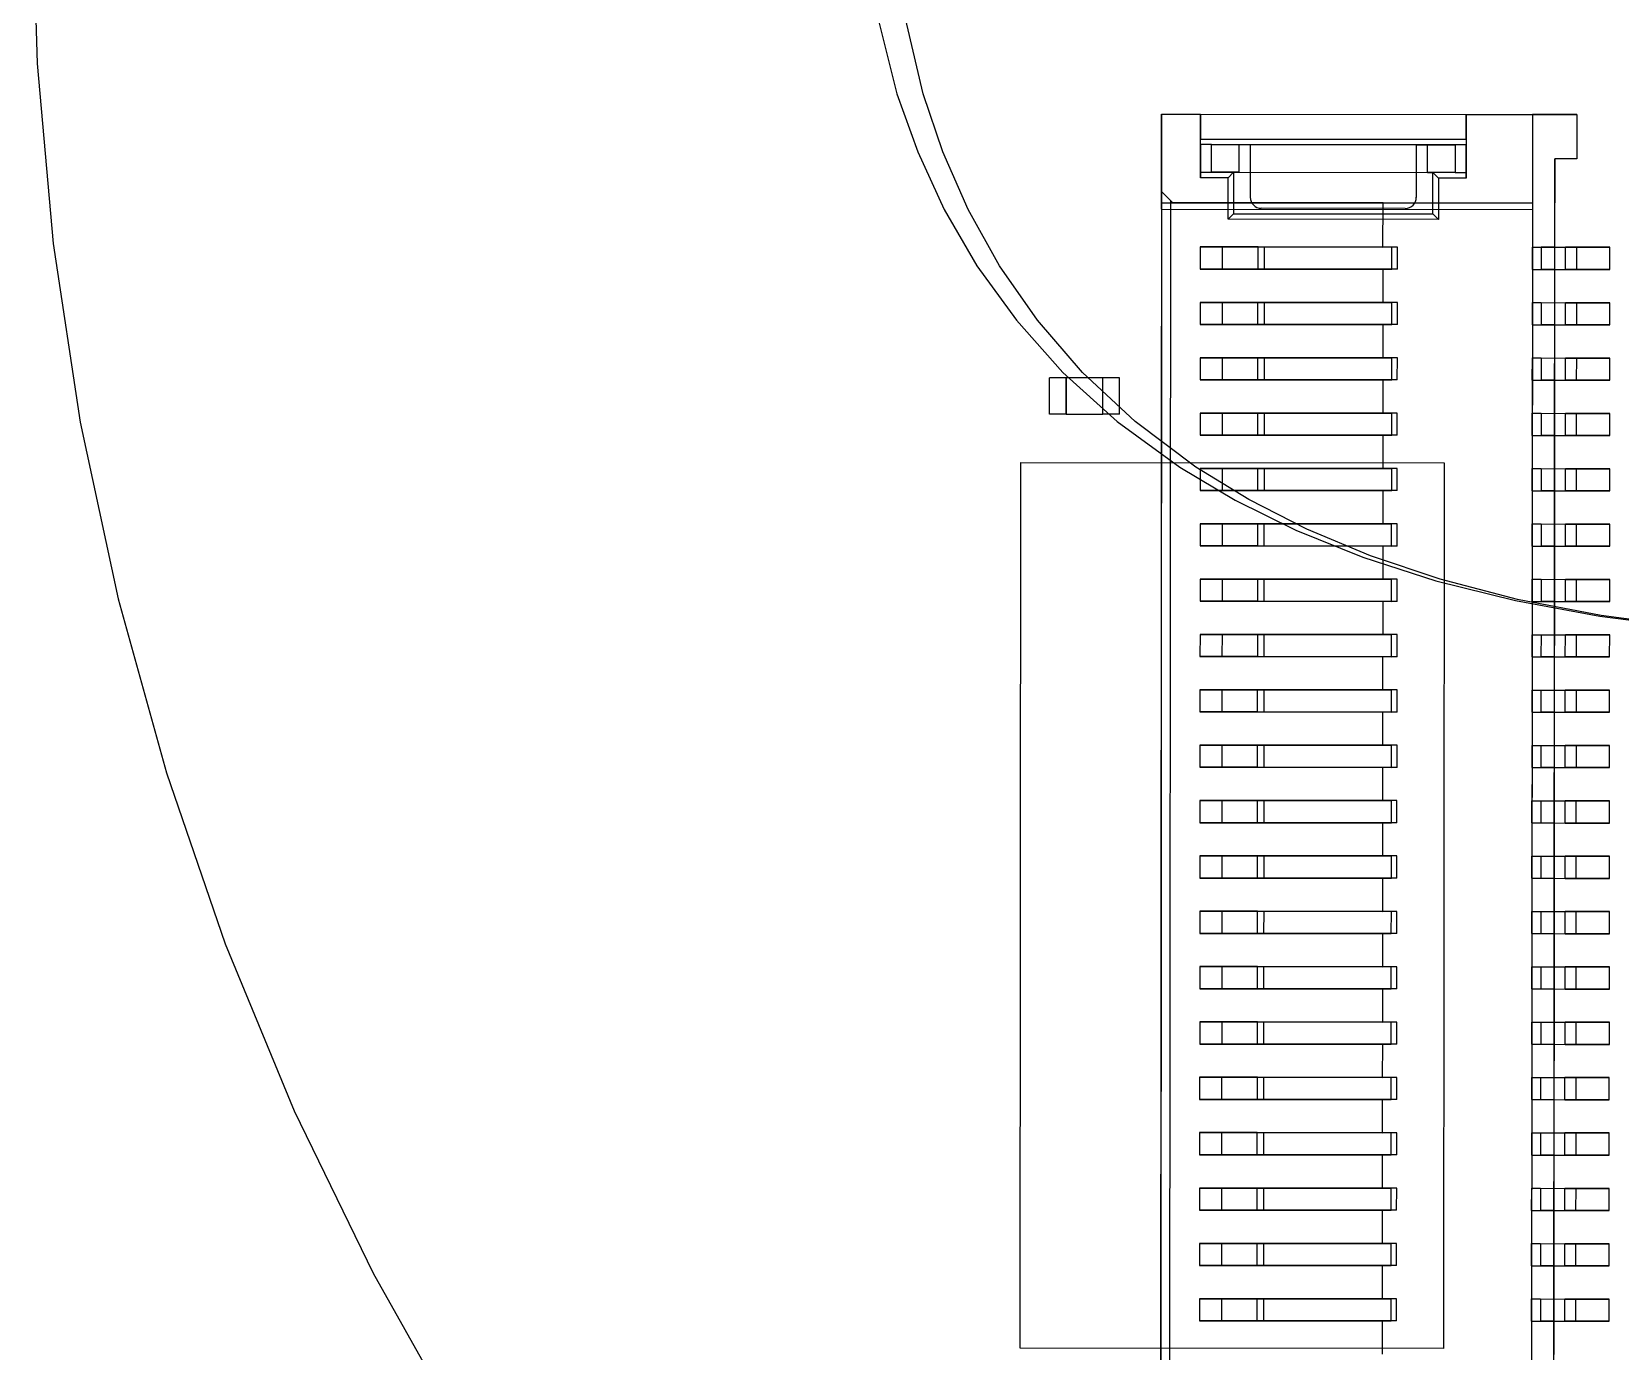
# Model space of a CAD drawing. Extents: x 21 to 75.1, y 333 to 387.
# Drawn here: x 20.99 to 35.34, y 346.75 to 358.66 of the extents above; entities that cross this region are included whole.
import ezdxf

# ---------------------------------------------------------------- set-up
doc = ezdxf.new("R2010")
doc.units = 0
doc.layers.get('0').update_dxf_attribs({"linetype": 'CONTINUOUS'})

msp = doc.modelspace()

# ---------------------------------------------------------------- linework, layer by layer
at = {"color": 7, "linetype": 'CONTINUOUS'}
for p, q in [((20.995, 360.007), (21.043, 358.376)), ((21.043, 358.376), (21.189, 356.75)), ((31.2, 357.92), (31.188, 342.82)), ((31.2, 357.92), (34.55, 357.918)), ((31.2, 357.92), (31.55, 357.92)), ((31.2, 357.12), (31.2, 357.92)), ((31.55, 357.92), (31.55, 357.695)), ((31.55, 357.92), (33.95, 357.918)), ((31.55, 357.345), (31.55, 357.92)), ((33.95, 357.693), (33.95, 357.918)), ((33.95, 357.918), (34.95, 357.917)), ((33.95, 357.918), (33.95, 357.343)), ((34.55, 357.918), (34.549, 356.718)), ((34.95, 357.917), (34.55, 357.918)), ((34.55, 357.918), (34.55, 357.118)), ((34.95, 357.917), (34.95, 357.517)), ((31.55, 357.695), (33.95, 357.693)), ((31.55, 357.645), (31.55, 357.695)), ((33.95, 357.693), (33.95, 357.643)), ((31.65, 357.645), (31.55, 357.645)), ((31.55, 357.645), (31.55, 357.395)), ((33.85, 357.643), (31.65, 357.645)), ((31.65, 357.645), (31.9, 357.645)), ((31.65, 357.395), (31.65, 357.645)), ((31.9, 357.645), (32, 357.645)), ((31.9, 357.395), (31.9, 357.645)), ((32, 357.645), (33.5, 357.643)), ((32, 357.645), (32, 357.17)), ((33.5, 357.643), (33.6, 357.643)), ((33.5, 357.643), (33.5, 357.168)), ((33.6, 357.643), (33.85, 357.643)), ((33.6, 357.393), (33.6, 357.643)), ((33.95, 357.643), (33.85, 357.643)), ((33.85, 357.643), (33.85, 357.393)), ((33.95, 357.393), (33.95, 357.643)), ((31.55, 357.395), (31.65, 357.395)), ((31.55, 357.395), (31.55, 357.345)), ((31.65, 357.395), (33.85, 357.393)), ((31.9, 357.395), (31.65, 357.395)), ((31.85, 357.395), (31.65, 357.395)), ((31.8, 357.345), (31.85, 357.395)), ((31.9, 357.395), (31.85, 357.395)), ((31.85, 357.395), (31.85, 357.02)), ((33.85, 357.393), (33.6, 357.393)), ((33.6, 357.393), (33.65, 357.393)), ((33.65, 357.018), (33.65, 357.393)), ((33.85, 357.393), (33.65, 357.393)), ((33.7, 357.343), (33.65, 357.393)), ((33.85, 357.393), (33.95, 357.393)), ((33.95, 357.343), (33.95, 357.393)), ((34.739, 343.217), (34.75, 357.517)), ((34.75, 357.517), (34.749, 356.717)), ((34.95, 357.517), (34.75, 357.517)), ((31.8, 357.345), (31.55, 357.345)), ((31.8, 356.97), (31.8, 357.345)), ((33.95, 357.343), (33.7, 357.343)), ((33.7, 357.343), (33.7, 356.968)), ((31.2, 357.22), (31.189, 343.52)), ((31.2, 357.22), (31.28, 357.14)), ((31.28, 357.14), (31.2, 357.22)), ((31.2, 357.12), (34.55, 357.118)), ((31.2, 357.063), (31.2, 357.12)), ((31.28, 357.14), (31.269, 343.6)), ((31.28, 357.14), (31.3, 357.12)), ((33.2, 357.119), (31.3, 357.12)), ((33.199, 356.719), (33.2, 357.119)), ((34.55, 357.118), (34.55, 357.06)), ((31.2, 357.063), (31.189, 343.678)), ((31.2, 357.063), (34.55, 357.06)), ((31.8, 356.97), (31.85, 357.02)), ((33.7, 356.968), (31.8, 356.97)), ((31.85, 357.02), (33.65, 357.018)), ((33.4, 357.069), (32.1, 357.07)), ((33.7, 356.968), (33.65, 357.018)), ((34.55, 357.06), (34.539, 343.675)), ((21.189, 356.75), (21.433, 355.137)), ((31.863, 356.72), (31.549, 356.72)), ((31.549, 356.72), (33.279, 356.719)), ((31.549, 356.72), (31.549, 356.52)), ((31.549, 356.72), (31.877, 356.72)), ((31.748, 356.72), (33.279, 356.719)), ((31.748, 356.72), (31.863, 356.72)), ((31.748, 356.72), (31.748, 356.52)), ((31.748, 356.72), (31.877, 356.72)), ((32.071, 356.72), (31.863, 356.72)), ((33.199, 356.719), (31.863, 356.72)), ((31.877, 356.72), (32.071, 356.72)), ((31.877, 356.72), (33.199, 356.719)), ((32.071, 356.52), (32.071, 356.72)), ((32.071, 356.72), (32.129, 356.72)), ((32.129, 356.52), (32.129, 356.72)), ((32.129, 356.72), (33.199, 356.719)), ((33.329, 356.719), (33.199, 356.719)), ((33.279, 356.519), (33.279, 356.719)), ((33.329, 356.519), (33.329, 356.719)), ((34.549, 356.518), (34.549, 356.718)), ((34.549, 356.718), (34.629, 356.718)), ((34.629, 356.718), (34.629, 356.518)), ((34.629, 356.718), (34.849, 356.717)), ((34.749, 356.717), (34.629, 356.718)), ((34.749, 356.717), (34.749, 356.517)), ((34.849, 356.517), (34.849, 356.717)), ((34.849, 356.717), (35.249, 356.717)), ((34.949, 356.717), (34.849, 356.717)), ((35.249, 356.717), (34.949, 356.717)), ((34.949, 356.517), (34.949, 356.717)), ((35.249, 356.517), (35.249, 356.717)), ((31.549, 356.52), (33.279, 356.519)), ((31.549, 356.52), (31.877, 356.52)), ((31.863, 356.52), (31.549, 356.52)), ((31.748, 356.52), (33.279, 356.519)), ((31.877, 356.52), (31.748, 356.52)), ((31.748, 356.52), (31.863, 356.52)), ((32.071, 356.52), (31.863, 356.52)), ((31.863, 356.52), (33.199, 356.519)), ((31.877, 356.52), (32.071, 356.52)), ((33.199, 356.519), (31.877, 356.52)), ((32.071, 356.52), (32.129, 356.52)), ((32.129, 356.52), (33.199, 356.519)), ((33.329, 356.519), (33.199, 356.519)), ((33.199, 356.519), (33.199, 356.219)), ((34.549, 356.518), (34.629, 356.518)), ((34.549, 356.518), (34.549, 356.218)), ((34.629, 356.518), (34.849, 356.517)), ((34.749, 356.517), (34.629, 356.518)), ((34.749, 356.517), (34.749, 356.217)), ((34.849, 356.517), (35.249, 356.517)), ((34.949, 356.517), (34.849, 356.517)), ((35.249, 356.517), (34.949, 356.517)), ((31.862, 356.22), (31.549, 356.22)), ((31.549, 356.22), (33.279, 356.219)), ((31.549, 356.22), (31.549, 356.02)), ((31.549, 356.22), (31.877, 356.22)), ((31.748, 356.22), (33.279, 356.219)), ((31.748, 356.22), (31.862, 356.22)), ((31.748, 356.22), (31.748, 356.02)), ((31.748, 356.22), (31.877, 356.22)), ((32.07, 356.22), (31.862, 356.22)), ((33.199, 356.219), (31.862, 356.22)), ((31.877, 356.22), (32.07, 356.22)), ((31.877, 356.22), (33.199, 356.219)), ((32.07, 356.02), (32.07, 356.22)), ((32.07, 356.22), (32.129, 356.22)), ((32.129, 356.02), (32.129, 356.22)), ((32.129, 356.22), (33.199, 356.219)), ((33.329, 356.219), (33.199, 356.219)), ((33.279, 356.019), (33.279, 356.219)), ((33.329, 356.019), (33.329, 356.219)), ((34.549, 356.018), (34.549, 356.218)), ((34.549, 356.218), (34.629, 356.218)), ((34.629, 356.218), (34.629, 356.018)), ((34.629, 356.218), (34.849, 356.217)), ((34.629, 356.218), (34.749, 356.217)), ((34.749, 356.217), (34.749, 356.017)), ((34.849, 356.017), (34.849, 356.217)), ((34.849, 356.217), (35.249, 356.217)), ((34.949, 356.217), (34.849, 356.217)), ((35.249, 356.217), (34.949, 356.217)), ((34.949, 356.017), (34.949, 356.217)), ((35.249, 356.017), (35.249, 356.217)), ((31.549, 356.02), (33.279, 356.019)), ((31.549, 356.02), (31.877, 356.02)), ((31.862, 356.02), (31.549, 356.02)), ((31.748, 356.02), (33.279, 356.019)), ((31.877, 356.02), (31.748, 356.02)), ((31.748, 356.02), (31.862, 356.02)), ((32.07, 356.02), (31.862, 356.02)), ((31.862, 356.02), (33.199, 356.019)), ((31.877, 356.02), (32.07, 356.02)), ((33.199, 356.019), (31.877, 356.02)), ((32.07, 356.02), (32.129, 356.02)), ((32.129, 356.02), (33.199, 356.019)), ((33.329, 356.019), (33.199, 356.019)), ((33.199, 356.019), (33.199, 355.719)), ((34.549, 356.018), (34.629, 356.018)), ((34.549, 356.018), (34.549, 355.718)), ((34.629, 356.018), (34.849, 356.017)), ((34.749, 356.017), (34.629, 356.018)), ((34.749, 356.017), (34.749, 355.717)), ((34.849, 356.017), (35.249, 356.017)), ((34.949, 356.017), (34.849, 356.017)), ((35.249, 356.017), (34.949, 356.017)), ((31.549, 355.72), (31.548, 355.52)), ((31.862, 355.72), (31.549, 355.72)), ((31.549, 355.72), (33.279, 355.719)), ((31.549, 355.72), (31.876, 355.72)), ((31.748, 355.72), (31.747, 355.52)), ((31.748, 355.72), (33.279, 355.719)), ((31.748, 355.72), (31.862, 355.72)), ((31.748, 355.72), (31.876, 355.72)), ((32.07, 355.72), (31.862, 355.72)), ((33.199, 355.719), (31.862, 355.72)), ((31.876, 355.72), (32.07, 355.72)), ((31.876, 355.72), (33.199, 355.719)), ((32.07, 355.52), (32.07, 355.72)), ((32.07, 355.72), (32.129, 355.72)), ((32.128, 355.52), (32.129, 355.72)), ((32.129, 355.72), (33.199, 355.719)), ((33.329, 355.719), (33.199, 355.719)), ((33.278, 355.519), (33.279, 355.719)), ((33.328, 355.519), (33.329, 355.719)), ((34.548, 355.518), (34.549, 355.718)), ((34.549, 355.718), (34.629, 355.718)), ((34.629, 355.718), (34.628, 355.518)), ((34.629, 355.718), (34.849, 355.717)), ((34.629, 355.718), (34.749, 355.717)), ((34.749, 355.717), (34.748, 355.517)), ((34.848, 355.517), (34.849, 355.717)), ((34.849, 355.717), (35.249, 355.717)), ((34.949, 355.717), (34.849, 355.717)), ((34.948, 355.517), (34.949, 355.717)), ((35.249, 355.717), (34.949, 355.717)), ((35.248, 355.517), (35.249, 355.717)), ((30.188, 355.209), (30.188, 355.539)), ((30.338, 355.539), (30.188, 355.539)), ((30.668, 355.539), (30.338, 355.539)), ((30.338, 355.539), (30.338, 355.209)), ((30.338, 355.209), (30.338, 355.539)), ((30.668, 355.209), (30.668, 355.539)), ((30.818, 355.539), (30.668, 355.539)), ((30.818, 355.209), (30.818, 355.539)), ((31.548, 355.52), (33.278, 355.519)), ((31.548, 355.52), (31.876, 355.52)), ((31.862, 355.52), (31.548, 355.52)), ((31.747, 355.52), (33.278, 355.519)), ((31.876, 355.52), (31.747, 355.52)), ((31.747, 355.52), (31.862, 355.52)), ((32.07, 355.52), (31.862, 355.52)), ((31.862, 355.52), (33.198, 355.519)), ((31.876, 355.52), (32.07, 355.52)), ((33.198, 355.519), (31.876, 355.52)), ((32.07, 355.52), (32.128, 355.52)), ((32.128, 355.52), (33.198, 355.519)), ((33.328, 355.519), (33.198, 355.519)), ((33.198, 355.519), (33.198, 355.219)), ((34.548, 355.518), (34.628, 355.518)), ((34.548, 355.518), (34.548, 355.218)), ((34.628, 355.518), (34.848, 355.517)), ((34.748, 355.517), (34.628, 355.518)), ((34.748, 355.517), (34.748, 355.217)), ((34.848, 355.517), (35.248, 355.517)), ((34.948, 355.517), (34.848, 355.517)), ((35.248, 355.517), (34.948, 355.517)), ((21.433, 355.137), (21.774, 353.541)), ((30.338, 355.209), (30.188, 355.209)), ((30.338, 355.209), (30.668, 355.209)), ((30.818, 355.209), (30.668, 355.209)), ((31.862, 355.22), (31.548, 355.22)), ((31.548, 355.22), (33.278, 355.219)), ((31.548, 355.22), (31.548, 355.02)), ((31.548, 355.22), (31.876, 355.22)), ((31.747, 355.22), (33.278, 355.219)), ((31.747, 355.22), (31.862, 355.22)), ((31.747, 355.22), (31.747, 355.02)), ((31.747, 355.22), (31.876, 355.22)), ((32.069, 355.22), (31.862, 355.22)), ((33.198, 355.219), (31.862, 355.22)), ((31.876, 355.22), (32.069, 355.22)), ((31.876, 355.22), (33.198, 355.219)), ((32.069, 355.02), (32.069, 355.22)), ((32.069, 355.22), (32.128, 355.22)), ((32.128, 355.02), (32.128, 355.22)), ((32.128, 355.22), (33.198, 355.219)), ((33.328, 355.219), (33.198, 355.219)), ((33.278, 355.019), (33.278, 355.219)), ((33.328, 355.019), (33.328, 355.219)), ((34.548, 355.018), (34.548, 355.218)), ((34.548, 355.218), (34.628, 355.218)), ((34.628, 355.218), (34.628, 355.018)), ((34.628, 355.218), (34.848, 355.217)), ((34.628, 355.218), (34.748, 355.217)), ((34.748, 355.217), (34.748, 355.017)), ((34.848, 355.017), (34.848, 355.217)), ((34.848, 355.217), (35.248, 355.217)), ((34.948, 355.217), (34.848, 355.217)), ((35.248, 355.217), (34.948, 355.217)), ((34.948, 355.017), (34.948, 355.217)), ((35.248, 355.017), (35.248, 355.217)), ((31.548, 355.02), (33.278, 355.019)), ((31.548, 355.02), (31.876, 355.02)), ((31.861, 355.02), (31.548, 355.02)), ((31.747, 355.02), (33.278, 355.019)), ((31.876, 355.02), (31.747, 355.02)), ((31.747, 355.02), (31.861, 355.02)), ((32.069, 355.02), (31.861, 355.02)), ((31.861, 355.02), (33.198, 355.019)), ((31.876, 355.02), (32.069, 355.02)), ((33.198, 355.019), (31.876, 355.02)), ((32.069, 355.02), (32.128, 355.02)), ((32.128, 355.02), (33.198, 355.019)), ((33.328, 355.019), (33.198, 355.019)), ((33.198, 355.019), (33.198, 354.719)), ((34.548, 355.018), (34.628, 355.018)), ((34.548, 355.018), (34.548, 354.718)), ((34.628, 355.018), (34.848, 355.017)), ((34.748, 355.017), (34.628, 355.018)), ((34.748, 355.017), (34.748, 354.717)), ((34.848, 355.017), (35.248, 355.017)), ((34.948, 355.017), (34.848, 355.017)), ((35.248, 355.017), (34.948, 355.017)), ((29.921, 346.774), (29.928, 354.774)), ((29.928, 354.774), (33.753, 354.771)), ((31.861, 354.72), (31.548, 354.72)), ((31.548, 354.72), (33.278, 354.719)), ((31.548, 354.72), (31.548, 354.52)), ((31.548, 354.72), (31.876, 354.72)), ((31.747, 354.72), (33.278, 354.719)), ((31.747, 354.72), (31.861, 354.72)), ((31.747, 354.72), (31.747, 354.52)), ((31.747, 354.72), (31.876, 354.72)), ((32.069, 354.72), (31.861, 354.72)), ((33.198, 354.719), (31.861, 354.72)), ((31.876, 354.72), (32.069, 354.72)), ((31.876, 354.72), (33.198, 354.719)), ((32.069, 354.52), (32.069, 354.72)), ((32.069, 354.72), (32.128, 354.72)), ((32.128, 354.52), (32.128, 354.72)), ((32.128, 354.72), (33.198, 354.719)), ((33.328, 354.719), (33.198, 354.719)), ((33.278, 354.519), (33.278, 354.719)), ((33.328, 354.519), (33.328, 354.719)), ((33.753, 354.771), (33.746, 346.771)), ((34.548, 354.518), (34.548, 354.718)), ((34.548, 354.718), (34.628, 354.718)), ((34.628, 354.718), (34.628, 354.518)), ((34.628, 354.718), (34.848, 354.717)), ((34.628, 354.718), (34.748, 354.717)), ((34.748, 354.717), (34.748, 354.517)), ((34.848, 354.517), (34.848, 354.717)), ((34.848, 354.717), (35.248, 354.717)), ((34.948, 354.717), (34.848, 354.717)), ((35.248, 354.717), (34.948, 354.717)), ((34.948, 354.517), (34.948, 354.717)), ((35.248, 354.517), (35.248, 354.717)), ((31.548, 354.52), (33.278, 354.519)), ((31.548, 354.52), (31.875, 354.52)), ((31.861, 354.52), (31.548, 354.52)), ((31.747, 354.52), (33.278, 354.519)), ((31.875, 354.52), (31.747, 354.52)), ((31.747, 354.52), (31.861, 354.52)), ((32.069, 354.52), (31.861, 354.52)), ((31.861, 354.52), (33.198, 354.519)), ((31.875, 354.52), (32.069, 354.52)), ((33.198, 354.519), (31.875, 354.52)), ((32.069, 354.52), (32.128, 354.52)), ((32.128, 354.52), (33.198, 354.519)), ((33.198, 354.519), (33.197, 354.219)), ((33.328, 354.519), (33.198, 354.519)), ((34.548, 354.518), (34.547, 354.218)), ((34.548, 354.518), (34.628, 354.518)), ((34.628, 354.518), (34.848, 354.517)), ((34.748, 354.517), (34.628, 354.518)), ((34.748, 354.517), (34.747, 354.217)), ((34.848, 354.517), (35.248, 354.517)), ((34.948, 354.517), (34.848, 354.517)), ((35.248, 354.517), (34.948, 354.517)), ((31.861, 354.22), (31.547, 354.22)), ((31.547, 354.22), (33.277, 354.219)), ((31.547, 354.22), (31.547, 354.02)), ((31.547, 354.22), (31.875, 354.22)), ((31.746, 354.22), (33.277, 354.219)), ((31.746, 354.22), (31.861, 354.22)), ((31.746, 354.22), (31.746, 354.02)), ((31.746, 354.22), (31.875, 354.22)), ((32.069, 354.22), (31.861, 354.22)), ((33.197, 354.219), (31.861, 354.22)), ((31.875, 354.22), (32.069, 354.22)), ((31.875, 354.22), (33.197, 354.219)), ((32.069, 354.02), (32.069, 354.22)), ((32.069, 354.22), (32.127, 354.22)), ((32.127, 354.02), (32.127, 354.22)), ((32.127, 354.22), (33.197, 354.219)), ((33.327, 354.219), (33.197, 354.219)), ((33.277, 354.019), (33.277, 354.219)), ((33.327, 354.019), (33.327, 354.219)), ((34.547, 354.018), (34.547, 354.218)), ((34.547, 354.218), (34.627, 354.218)), ((34.627, 354.218), (34.627, 354.018)), ((34.627, 354.218), (34.847, 354.217)), ((34.627, 354.218), (34.747, 354.217)), ((34.747, 354.217), (34.747, 354.017)), ((34.847, 354.017), (34.847, 354.217)), ((34.847, 354.217), (35.247, 354.217)), ((34.947, 354.217), (34.847, 354.217)), ((35.247, 354.217), (34.947, 354.217)), ((34.947, 354.017), (34.947, 354.217)), ((35.247, 354.017), (35.247, 354.217)), ((31.547, 354.02), (33.277, 354.019)), ((31.547, 354.02), (31.875, 354.02)), ((31.861, 354.02), (31.547, 354.02)), ((31.746, 354.02), (33.277, 354.019)), ((31.875, 354.02), (31.746, 354.02)), ((31.746, 354.02), (31.861, 354.02)), ((32.069, 354.02), (31.861, 354.02)), ((31.861, 354.02), (33.197, 354.019)), ((31.875, 354.02), (32.069, 354.02)), ((33.197, 354.019), (31.875, 354.02)), ((32.069, 354.02), (32.127, 354.02)), ((32.127, 354.02), (33.197, 354.019)), ((33.327, 354.019), (33.197, 354.019)), ((33.197, 354.019), (33.197, 353.719)), ((34.547, 354.018), (34.627, 354.018)), ((34.547, 354.018), (34.547, 353.718)), ((34.627, 354.018), (34.847, 354.017)), ((34.747, 354.017), (34.627, 354.018)), ((34.747, 354.017), (34.747, 353.717)), ((34.847, 354.017), (35.247, 354.017)), ((34.947, 354.017), (34.847, 354.017)), ((35.247, 354.017), (34.947, 354.017)), ((31.86, 353.72), (31.547, 353.72)), ((31.547, 353.72), (33.277, 353.719)), ((31.547, 353.72), (31.547, 353.52)), ((31.547, 353.72), (31.875, 353.72)), ((31.746, 353.72), (33.277, 353.719)), ((31.746, 353.72), (31.86, 353.72)), ((31.746, 353.72), (31.746, 353.52)), ((31.746, 353.72), (31.875, 353.72)), ((32.068, 353.72), (31.86, 353.72)), ((33.197, 353.719), (31.86, 353.72)), ((31.875, 353.72), (32.068, 353.72)), ((31.875, 353.72), (33.197, 353.719)), ((32.068, 353.52), (32.068, 353.72)), ((32.068, 353.72), (32.127, 353.72)), ((32.127, 353.52), (32.127, 353.72)), ((32.127, 353.72), (33.197, 353.719)), ((33.327, 353.719), (33.197, 353.719)), ((33.277, 353.519), (33.277, 353.719)), ((33.327, 353.519), (33.327, 353.719)), ((34.547, 353.518), (34.547, 353.718)), ((34.547, 353.718), (34.627, 353.718)), ((34.627, 353.718), (34.627, 353.518)), ((34.627, 353.718), (34.847, 353.717)), ((34.627, 353.718), (34.747, 353.717)), ((34.747, 353.717), (34.747, 353.517)), ((34.847, 353.517), (34.847, 353.717)), ((34.847, 353.717), (35.247, 353.717)), ((34.947, 353.717), (34.847, 353.717)), ((35.247, 353.717), (34.947, 353.717)), ((34.947, 353.517), (34.947, 353.717)), ((35.247, 353.517), (35.247, 353.717)), ((21.774, 353.541), (22.211, 351.969)), ((31.547, 353.52), (33.277, 353.519)), ((31.547, 353.52), (31.875, 353.52)), ((31.86, 353.52), (31.547, 353.52)), ((31.746, 353.52), (33.277, 353.519)), ((31.875, 353.52), (31.746, 353.52)), ((31.746, 353.52), (31.86, 353.52)), ((32.068, 353.52), (31.86, 353.52)), ((31.86, 353.52), (33.197, 353.519)), ((31.875, 353.52), (32.068, 353.52)), ((33.197, 353.519), (31.875, 353.52)), ((32.068, 353.52), (32.127, 353.52)), ((32.127, 353.52), (33.197, 353.519)), ((33.327, 353.519), (33.197, 353.519)), ((33.197, 353.519), (33.197, 353.219)), ((34.547, 353.518), (34.627, 353.518)), ((34.547, 353.518), (34.547, 353.218)), ((34.627, 353.518), (34.847, 353.517)), ((34.747, 353.517), (34.627, 353.518)), ((34.747, 353.517), (34.747, 353.217)), ((34.847, 353.517), (35.247, 353.517)), ((34.947, 353.517), (34.847, 353.517)), ((35.247, 353.517), (34.947, 353.517)), ((31.547, 353.22), (31.546, 353.02)), ((31.86, 353.22), (31.547, 353.22)), ((31.547, 353.22), (33.277, 353.219)), ((31.547, 353.22), (31.874, 353.22)), ((31.746, 353.22), (31.745, 353.02)), ((31.746, 353.22), (33.277, 353.219)), ((31.746, 353.22), (31.86, 353.22)), ((31.746, 353.22), (31.874, 353.22)), ((32.068, 353.22), (31.86, 353.22)), ((33.197, 353.219), (31.86, 353.22)), ((31.874, 353.22), (32.068, 353.22)), ((31.874, 353.22), (33.197, 353.219)), ((32.068, 353.02), (32.068, 353.22)), ((32.068, 353.22), (32.127, 353.22)), ((32.126, 353.02), (32.127, 353.22)), ((32.127, 353.22), (33.197, 353.219)), ((33.327, 353.219), (33.197, 353.219)), ((33.276, 353.019), (33.277, 353.219)), ((33.326, 353.019), (33.327, 353.219)), ((34.546, 353.018), (34.547, 353.218)), ((34.547, 353.218), (34.627, 353.218)), ((34.627, 353.218), (34.626, 353.018)), ((34.627, 353.218), (34.847, 353.217)), ((34.627, 353.218), (34.747, 353.217)), ((34.747, 353.217), (34.746, 353.017)), ((34.846, 353.017), (34.847, 353.217)), ((34.847, 353.217), (35.247, 353.217)), ((34.947, 353.217), (34.847, 353.217)), ((34.946, 353.017), (34.947, 353.217)), ((35.247, 353.217), (34.947, 353.217)), ((35.246, 353.017), (35.247, 353.217)), ((31.546, 353.02), (33.276, 353.019)), ((31.546, 353.02), (31.874, 353.02)), ((31.86, 353.02), (31.546, 353.02)), ((31.745, 353.02), (33.276, 353.019)), ((31.874, 353.02), (31.745, 353.02)), ((31.745, 353.02), (31.86, 353.02)), ((32.068, 353.02), (31.86, 353.02)), ((31.86, 353.02), (33.196, 353.019)), ((31.874, 353.02), (32.068, 353.02)), ((33.196, 353.019), (31.874, 353.02)), ((32.068, 353.02), (32.126, 353.02)), ((32.126, 353.02), (33.196, 353.019)), ((33.326, 353.019), (33.196, 353.019)), ((33.196, 353.019), (33.196, 352.719)), ((34.546, 353.018), (34.626, 353.018)), ((34.546, 353.018), (34.546, 352.718)), ((34.626, 353.018), (34.846, 353.017)), ((34.746, 353.017), (34.626, 353.018)), ((34.746, 353.017), (34.746, 352.717)), ((34.846, 353.017), (35.246, 353.017)), ((34.946, 353.017), (34.846, 353.017)), ((35.246, 353.017), (34.946, 353.017)), ((31.86, 352.72), (31.546, 352.72)), ((31.546, 352.72), (33.276, 352.719)), ((31.546, 352.72), (31.546, 352.52)), ((31.546, 352.72), (31.874, 352.72)), ((31.745, 352.72), (33.276, 352.719)), ((31.745, 352.72), (31.86, 352.72)), ((31.745, 352.72), (31.745, 352.52)), ((31.745, 352.72), (31.874, 352.72)), ((32.067, 352.72), (31.86, 352.72)), ((33.196, 352.719), (31.86, 352.72)), ((31.874, 352.72), (32.067, 352.72)), ((31.874, 352.72), (33.196, 352.719)), ((32.067, 352.52), (32.067, 352.72)), ((32.067, 352.72), (32.126, 352.72)), ((32.126, 352.52), (32.126, 352.72)), ((32.126, 352.72), (33.196, 352.719)), ((33.326, 352.719), (33.196, 352.719)), ((33.276, 352.519), (33.276, 352.719)), ((33.326, 352.519), (33.326, 352.719)), ((34.546, 352.518), (34.546, 352.718)), ((34.546, 352.718), (34.626, 352.718)), ((34.626, 352.718), (34.626, 352.518)), ((34.626, 352.718), (34.846, 352.717)), ((34.626, 352.718), (34.746, 352.717)), ((34.746, 352.717), (34.746, 352.517)), ((34.846, 352.517), (34.846, 352.717)), ((34.846, 352.717), (35.246, 352.717)), ((34.946, 352.717), (34.846, 352.717)), ((35.246, 352.717), (34.946, 352.717)), ((34.946, 352.517), (34.946, 352.717)), ((35.246, 352.517), (35.246, 352.717)), ((31.546, 352.52), (33.276, 352.519)), ((31.546, 352.52), (31.874, 352.52)), ((31.859, 352.52), (31.546, 352.52)), ((31.745, 352.52), (33.276, 352.519)), ((31.874, 352.52), (31.745, 352.52)), ((31.745, 352.52), (31.859, 352.52)), ((32.067, 352.52), (31.859, 352.52)), ((31.859, 352.52), (33.196, 352.519)), ((31.874, 352.52), (32.067, 352.52)), ((33.196, 352.519), (31.874, 352.52)), ((32.067, 352.52), (32.126, 352.52)), ((32.126, 352.52), (33.196, 352.519)), ((33.326, 352.519), (33.196, 352.519)), ((33.196, 352.519), (33.196, 352.219)), ((34.546, 352.518), (34.626, 352.518)), ((34.546, 352.518), (34.546, 352.218)), ((34.626, 352.518), (34.846, 352.517)), ((34.746, 352.517), (34.626, 352.518)), ((34.746, 352.517), (34.746, 352.217)), ((34.846, 352.517), (35.246, 352.517)), ((34.946, 352.517), (34.846, 352.517)), ((35.246, 352.517), (34.946, 352.517)), ((31.859, 352.22), (31.546, 352.22)), ((31.546, 352.22), (33.276, 352.219)), ((31.546, 352.22), (31.546, 352.02)), ((31.546, 352.22), (31.874, 352.22)), ((31.745, 352.22), (33.276, 352.219)), ((31.745, 352.22), (31.859, 352.22)), ((31.745, 352.22), (31.745, 352.02)), ((31.745, 352.22), (31.874, 352.22)), ((32.067, 352.22), (31.859, 352.22)), ((33.196, 352.219), (31.859, 352.22)), ((31.874, 352.22), (32.067, 352.22)), ((31.874, 352.22), (33.196, 352.219)), ((32.067, 352.02), (32.067, 352.22)), ((32.067, 352.22), (32.126, 352.22)), ((32.126, 352.02), (32.126, 352.22)), ((32.126, 352.22), (33.196, 352.219)), ((33.326, 352.219), (33.196, 352.219)), ((33.276, 352.019), (33.276, 352.219)), ((33.326, 352.019), (33.326, 352.219)), ((34.546, 352.018), (34.546, 352.218)), ((34.546, 352.218), (34.626, 352.218)), ((34.626, 352.218), (34.626, 352.018)), ((34.626, 352.218), (34.846, 352.217)), ((34.626, 352.218), (34.746, 352.217)), ((34.746, 352.217), (34.746, 352.017)), ((34.846, 352.017), (34.846, 352.217)), ((34.846, 352.217), (35.246, 352.217)), ((34.946, 352.217), (34.846, 352.217)), ((35.246, 352.217), (34.946, 352.217)), ((34.946, 352.017), (34.946, 352.217)), ((35.246, 352.017), (35.246, 352.217)), ((22.211, 351.969), (22.742, 350.426)), ((31.546, 352.02), (33.276, 352.019)), ((31.546, 352.02), (31.873, 352.02)), ((31.859, 352.02), (31.546, 352.02)), ((31.745, 352.02), (33.276, 352.019)), ((31.873, 352.02), (31.745, 352.02)), ((31.745, 352.02), (31.859, 352.02)), ((32.067, 352.02), (31.859, 352.02)), ((31.859, 352.02), (33.196, 352.019)), ((31.873, 352.02), (32.067, 352.02)), ((33.196, 352.019), (31.873, 352.02)), ((32.067, 352.02), (32.126, 352.02)), ((32.126, 352.02), (33.196, 352.019)), ((33.196, 352.019), (33.195, 351.719)), ((33.326, 352.019), (33.196, 352.019)), ((34.546, 352.018), (34.545, 351.718)), ((34.546, 352.018), (34.626, 352.018)), ((34.626, 352.018), (34.846, 352.017)), ((34.746, 352.017), (34.626, 352.018)), ((34.746, 352.017), (34.745, 351.717)), ((34.846, 352.017), (35.246, 352.017)), ((34.946, 352.017), (34.846, 352.017)), ((35.246, 352.017), (34.946, 352.017)), ((31.859, 351.72), (31.545, 351.72)), ((31.545, 351.72), (33.275, 351.719)), ((31.545, 351.72), (31.545, 351.52)), ((31.545, 351.72), (31.873, 351.72)), ((31.744, 351.72), (33.275, 351.719)), ((31.744, 351.72), (31.859, 351.72)), ((31.744, 351.72), (31.744, 351.52)), ((31.744, 351.72), (31.873, 351.72)), ((32.067, 351.72), (31.859, 351.72)), ((33.195, 351.719), (31.859, 351.72)), ((31.873, 351.72), (32.067, 351.72)), ((31.873, 351.72), (33.195, 351.719)), ((32.067, 351.52), (32.067, 351.72)), ((32.067, 351.72), (32.125, 351.72)), ((32.125, 351.52), (32.125, 351.72)), ((32.125, 351.72), (33.195, 351.719)), ((33.325, 351.719), (33.195, 351.719)), ((33.275, 351.519), (33.275, 351.719)), ((33.325, 351.519), (33.325, 351.719)), ((34.545, 351.518), (34.545, 351.718)), ((34.545, 351.718), (34.625, 351.718)), ((34.625, 351.718), (34.625, 351.518)), ((34.625, 351.718), (34.845, 351.717)), ((34.625, 351.718), (34.745, 351.717)), ((34.745, 351.717), (34.745, 351.517)), ((34.845, 351.517), (34.845, 351.717)), ((34.845, 351.717), (35.245, 351.717)), ((34.945, 351.717), (34.845, 351.717)), ((35.245, 351.717), (34.945, 351.717)), ((34.945, 351.517), (34.945, 351.717)), ((35.245, 351.517), (35.245, 351.717)), ((31.545, 351.52), (33.275, 351.519)), ((31.545, 351.52), (31.873, 351.52)), ((31.859, 351.52), (31.545, 351.52)), ((31.744, 351.52), (33.275, 351.519)), ((31.873, 351.52), (31.744, 351.52)), ((31.744, 351.52), (31.859, 351.52)), ((32.067, 351.52), (31.859, 351.52)), ((31.859, 351.52), (33.195, 351.519)), ((31.873, 351.52), (32.067, 351.52)), ((33.195, 351.519), (31.873, 351.52)), ((32.067, 351.52), (32.125, 351.52)), ((32.125, 351.52), (33.195, 351.519)), ((33.325, 351.519), (33.195, 351.519)), ((33.195, 351.519), (33.195, 351.219)), ((34.545, 351.518), (34.625, 351.518)), ((34.545, 351.518), (34.545, 351.218)), ((34.625, 351.518), (34.845, 351.517)), ((34.745, 351.517), (34.625, 351.518)), ((34.745, 351.517), (34.745, 351.217)), ((34.845, 351.517), (35.245, 351.517)), ((34.945, 351.517), (34.845, 351.517)), ((35.245, 351.517), (34.945, 351.517)), ((31.858, 351.22), (31.545, 351.22)), ((31.545, 351.22), (33.275, 351.219)), ((31.545, 351.22), (31.545, 351.02)), ((31.545, 351.22), (31.873, 351.22)), ((31.744, 351.22), (33.275, 351.219)), ((31.744, 351.22), (31.858, 351.22)), ((31.744, 351.22), (31.744, 351.02)), ((31.744, 351.22), (31.873, 351.22)), ((32.066, 351.22), (31.858, 351.22)), ((33.195, 351.219), (31.858, 351.22)), ((31.873, 351.22), (32.066, 351.22)), ((31.873, 351.22), (33.195, 351.219)), ((32.066, 351.02), (32.066, 351.22)), ((32.066, 351.22), (32.125, 351.22)), ((32.125, 351.02), (32.125, 351.22)), ((32.125, 351.22), (33.195, 351.219)), ((33.325, 351.219), (33.195, 351.219)), ((33.275, 351.019), (33.275, 351.219)), ((33.325, 351.019), (33.325, 351.219)), ((34.545, 351.018), (34.545, 351.218)), ((34.545, 351.218), (34.625, 351.218)), ((34.625, 351.218), (34.625, 351.018)), ((34.625, 351.218), (34.845, 351.217)), ((34.625, 351.218), (34.745, 351.217)), ((34.745, 351.217), (34.745, 351.017)), ((34.845, 351.017), (34.845, 351.217)), ((34.845, 351.217), (35.245, 351.217)), ((34.945, 351.217), (34.845, 351.217)), ((35.245, 351.217), (34.945, 351.217)), ((34.945, 351.017), (34.945, 351.217)), ((35.245, 351.017), (35.245, 351.217)), ((31.545, 351.02), (33.275, 351.019)), ((31.545, 351.02), (31.873, 351.02)), ((31.858, 351.02), (31.545, 351.02)), ((31.873, 351.02), (31.744, 351.02)), ((31.744, 351.02), (33.275, 351.019)), ((31.744, 351.02), (31.858, 351.02)), ((32.066, 351.02), (31.858, 351.02)), ((31.858, 351.02), (33.195, 351.019)), ((31.873, 351.02), (32.066, 351.02)), ((33.195, 351.019), (31.873, 351.02)), ((32.066, 351.02), (32.125, 351.02)), ((32.125, 351.02), (33.195, 351.019)), ((33.325, 351.019), (33.195, 351.019)), ((33.195, 351.019), (33.195, 350.719)), ((34.545, 351.018), (34.625, 351.018)), ((34.545, 351.018), (34.545, 350.718)), ((34.625, 351.018), (34.845, 351.017)), ((34.745, 351.017), (34.625, 351.018)), ((34.745, 351.017), (34.745, 350.717)), ((34.845, 351.017), (35.245, 351.017)), ((34.945, 351.017), (34.845, 351.017)), ((35.245, 351.017), (34.945, 351.017)), ((31.545, 350.72), (31.544, 350.52)), ((31.858, 350.72), (31.545, 350.72)), ((31.545, 350.72), (33.275, 350.719)), ((31.545, 350.72), (31.872, 350.72)), ((31.744, 350.72), (31.743, 350.52)), ((31.744, 350.72), (33.275, 350.719)), ((31.744, 350.72), (31.858, 350.72)), ((31.744, 350.72), (31.872, 350.72)), ((32.066, 350.72), (31.858, 350.72)), ((33.195, 350.719), (31.858, 350.72)), ((31.872, 350.72), (32.066, 350.72)), ((31.872, 350.72), (33.195, 350.719)), ((32.066, 350.52), (32.066, 350.72)), ((32.066, 350.72), (32.125, 350.72)), ((32.124, 350.52), (32.125, 350.72)), ((32.125, 350.72), (33.195, 350.719)), ((33.325, 350.719), (33.195, 350.719)), ((33.274, 350.519), (33.275, 350.719)), ((33.324, 350.519), (33.325, 350.719)), ((34.544, 350.518), (34.545, 350.718)), ((34.545, 350.718), (34.625, 350.718)), ((34.625, 350.718), (34.624, 350.518)), ((34.625, 350.718), (34.845, 350.717)), ((34.625, 350.718), (34.745, 350.717)), ((34.745, 350.717), (34.744, 350.517)), ((34.844, 350.517), (34.845, 350.717)), ((34.845, 350.717), (35.245, 350.717)), ((34.945, 350.717), (34.845, 350.717)), ((34.944, 350.517), (34.945, 350.717)), ((35.245, 350.717), (34.945, 350.717)), ((35.244, 350.517), (35.245, 350.717)), ((31.544, 350.52), (33.274, 350.519)), ((31.544, 350.52), (31.872, 350.52)), ((31.858, 350.52), (31.544, 350.52)), ((31.743, 350.52), (33.274, 350.519)), ((31.872, 350.52), (31.743, 350.52)), ((31.743, 350.52), (31.858, 350.52)), ((32.066, 350.52), (31.858, 350.52)), ((31.858, 350.52), (33.194, 350.519)), ((31.872, 350.52), (32.066, 350.52)), ((33.194, 350.519), (31.872, 350.52)), ((32.066, 350.52), (32.124, 350.52)), ((32.124, 350.52), (33.194, 350.519)), ((33.324, 350.519), (33.194, 350.519)), ((33.194, 350.519), (33.194, 350.219)), ((34.544, 350.518), (34.624, 350.518)), ((34.544, 350.518), (34.544, 350.218)), ((34.624, 350.518), (34.844, 350.517)), ((34.744, 350.517), (34.624, 350.518)), ((34.744, 350.517), (34.744, 350.217)), ((34.844, 350.517), (35.244, 350.517)), ((34.944, 350.517), (34.844, 350.517)), ((35.244, 350.517), (34.944, 350.517)), ((22.742, 350.426), (23.366, 348.918)), ((31.858, 350.22), (31.544, 350.22)), ((31.544, 350.22), (33.274, 350.219)), ((31.544, 350.22), (31.544, 350.02)), ((31.544, 350.22), (31.872, 350.22)), ((31.743, 350.22), (33.274, 350.219)), ((31.743, 350.22), (31.858, 350.22)), ((31.743, 350.22), (31.743, 350.02)), ((31.743, 350.22), (31.872, 350.22)), ((32.065, 350.22), (31.858, 350.22)), ((33.194, 350.219), (31.858, 350.22)), ((31.872, 350.22), (32.065, 350.22)), ((31.872, 350.22), (33.194, 350.219)), ((32.065, 350.02), (32.065, 350.22)), ((32.065, 350.22), (32.124, 350.22)), ((32.124, 350.02), (32.124, 350.22)), ((32.124, 350.22), (33.194, 350.219)), ((33.324, 350.219), (33.194, 350.219)), ((33.274, 350.019), (33.274, 350.219)), ((33.324, 350.019), (33.324, 350.219)), ((34.544, 350.018), (34.544, 350.218)), ((34.544, 350.218), (34.624, 350.218)), ((34.624, 350.218), (34.624, 350.018)), ((34.624, 350.218), (34.844, 350.217)), ((34.624, 350.218), (34.744, 350.217)), ((34.744, 350.217), (34.744, 350.017)), ((34.844, 350.017), (34.844, 350.217)), ((34.844, 350.217), (35.244, 350.217)), ((34.944, 350.217), (34.844, 350.217)), ((35.244, 350.217), (34.944, 350.217)), ((34.944, 350.017), (34.944, 350.217)), ((35.244, 350.017), (35.244, 350.217)), ((31.544, 350.02), (33.274, 350.019)), ((31.544, 350.02), (31.872, 350.02)), ((31.857, 350.02), (31.544, 350.02)), ((31.743, 350.02), (33.274, 350.019)), ((31.872, 350.02), (31.743, 350.02)), ((31.743, 350.02), (31.857, 350.02)), ((32.065, 350.02), (31.857, 350.02)), ((31.857, 350.02), (33.194, 350.019)), ((31.872, 350.02), (32.065, 350.02)), ((33.194, 350.019), (31.872, 350.02)), ((32.065, 350.02), (32.124, 350.02)), ((32.124, 350.02), (33.194, 350.019)), ((33.324, 350.019), (33.194, 350.019)), ((33.194, 350.019), (33.194, 349.719)), ((34.544, 350.018), (34.624, 350.018)), ((34.544, 350.018), (34.544, 349.718)), ((34.624, 350.018), (34.844, 350.017)), ((34.744, 350.017), (34.624, 350.018)), ((34.744, 350.017), (34.744, 349.717)), ((34.844, 350.017), (35.244, 350.017)), ((34.944, 350.017), (34.844, 350.017)), ((35.244, 350.017), (34.944, 350.017)), ((31.857, 349.72), (31.544, 349.72)), ((31.544, 349.72), (33.274, 349.719)), ((31.544, 349.72), (31.544, 349.52)), ((31.544, 349.72), (31.872, 349.72)), ((31.743, 349.72), (33.274, 349.719)), ((31.743, 349.72), (31.857, 349.72)), ((31.743, 349.72), (31.743, 349.52)), ((31.743, 349.72), (31.872, 349.72)), ((32.065, 349.72), (31.857, 349.72)), ((33.194, 349.719), (31.857, 349.72)), ((31.872, 349.72), (32.065, 349.72)), ((31.872, 349.72), (33.194, 349.719)), ((32.065, 349.52), (32.065, 349.72)), ((32.065, 349.72), (32.124, 349.72)), ((32.124, 349.52), (32.124, 349.72)), ((32.124, 349.72), (33.194, 349.719)), ((33.324, 349.719), (33.194, 349.719)), ((33.274, 349.519), (33.274, 349.719)), ((33.324, 349.519), (33.324, 349.719)), ((34.544, 349.518), (34.544, 349.718)), ((34.544, 349.718), (34.624, 349.718)), ((34.624, 349.718), (34.624, 349.518)), ((34.624, 349.718), (34.844, 349.717)), ((34.624, 349.718), (34.744, 349.717)), ((34.744, 349.717), (34.744, 349.517)), ((34.844, 349.517), (34.844, 349.717)), ((34.844, 349.717), (35.244, 349.717)), ((34.944, 349.717), (34.844, 349.717)), ((35.244, 349.717), (34.944, 349.717)), ((34.944, 349.517), (34.944, 349.717)), ((35.244, 349.517), (35.244, 349.717)), ((31.544, 349.52), (33.274, 349.519)), ((31.544, 349.52), (31.871, 349.52)), ((31.857, 349.52), (31.544, 349.52)), ((31.743, 349.52), (33.274, 349.519)), ((31.871, 349.52), (31.743, 349.52)), ((31.743, 349.52), (31.857, 349.52)), ((32.065, 349.52), (31.857, 349.52)), ((31.857, 349.52), (33.194, 349.519)), ((31.871, 349.52), (32.065, 349.52)), ((33.194, 349.519), (31.871, 349.52)), ((32.065, 349.52), (32.124, 349.52)), ((32.124, 349.52), (33.194, 349.519)), ((33.194, 349.519), (33.193, 349.219)), ((33.324, 349.519), (33.194, 349.519)), ((34.544, 349.518), (34.543, 349.218)), ((34.544, 349.518), (34.624, 349.518)), ((34.624, 349.518), (34.844, 349.517)), ((34.744, 349.517), (34.624, 349.518)), ((34.744, 349.517), (34.743, 349.217)), ((34.844, 349.517), (35.244, 349.517)), ((34.944, 349.517), (34.844, 349.517)), ((35.244, 349.517), (34.944, 349.517)), ((31.857, 349.22), (31.543, 349.22)), ((31.543, 349.22), (33.273, 349.219)), ((31.543, 349.22), (31.543, 349.02)), ((31.543, 349.22), (31.871, 349.22)), ((31.742, 349.22), (33.273, 349.219)), ((31.742, 349.22), (31.857, 349.22)), ((31.742, 349.22), (31.742, 349.02)), ((31.742, 349.22), (31.871, 349.22)), ((32.065, 349.22), (31.857, 349.22)), ((33.193, 349.219), (31.857, 349.22)), ((31.871, 349.22), (32.065, 349.22)), ((31.871, 349.22), (33.193, 349.219)), ((32.065, 349.02), (32.065, 349.22)), ((32.065, 349.22), (32.123, 349.22)), ((32.123, 349.02), (32.123, 349.22)), ((32.123, 349.22), (33.193, 349.219)), ((33.323, 349.219), (33.193, 349.219)), ((33.273, 349.019), (33.273, 349.219)), ((33.323, 349.019), (33.323, 349.219)), ((34.543, 349.018), (34.543, 349.218)), ((34.543, 349.218), (34.623, 349.218)), ((34.623, 349.218), (34.623, 349.018)), ((34.623, 349.218), (34.843, 349.217)), ((34.623, 349.218), (34.743, 349.217)), ((34.743, 349.217), (34.743, 349.017)), ((34.843, 349.017), (34.843, 349.217)), ((34.843, 349.217), (35.243, 349.217)), ((34.943, 349.217), (34.843, 349.217)), ((35.243, 349.217), (34.943, 349.217)), ((34.943, 349.017), (34.943, 349.217)), ((35.243, 349.017), (35.243, 349.217)), ((31.543, 349.02), (33.273, 349.019)), ((31.543, 349.02), (31.871, 349.02)), ((31.857, 349.02), (31.543, 349.02)), ((31.742, 349.02), (33.273, 349.019)), ((31.871, 349.02), (31.742, 349.02)), ((31.742, 349.02), (31.857, 349.02)), ((32.065, 349.02), (31.857, 349.02)), ((31.857, 349.02), (33.193, 349.019)), ((31.871, 349.02), (32.065, 349.02)), ((33.193, 349.019), (31.871, 349.02)), ((32.065, 349.02), (32.123, 349.02)), ((32.123, 349.02), (33.193, 349.019)), ((33.323, 349.019), (33.193, 349.019)), ((33.193, 349.019), (33.193, 348.719)), ((34.543, 349.018), (34.623, 349.018)), ((34.543, 349.018), (34.543, 348.718)), ((34.623, 349.018), (34.843, 349.017)), ((34.743, 349.017), (34.623, 349.018)), ((34.743, 349.017), (34.743, 348.717)), ((34.843, 349.017), (35.243, 349.017)), ((34.943, 349.017), (34.843, 349.017)), ((35.243, 349.017), (34.943, 349.017)), ((23.366, 348.918), (24.079, 347.451)), ((31.856, 348.72), (31.543, 348.72)), ((31.543, 348.72), (33.273, 348.719)), ((31.543, 348.72), (31.543, 348.52)), ((31.543, 348.72), (31.871, 348.72)), ((31.742, 348.72), (33.273, 348.719)), ((31.742, 348.72), (31.856, 348.72)), ((31.742, 348.72), (31.742, 348.52)), ((31.742, 348.72), (31.871, 348.72)), ((32.064, 348.72), (31.856, 348.72)), ((33.193, 348.719), (31.856, 348.72)), ((31.871, 348.72), (32.064, 348.72)), ((31.871, 348.72), (33.193, 348.719)), ((32.064, 348.52), (32.064, 348.72)), ((32.064, 348.72), (32.123, 348.72)), ((32.123, 348.52), (32.123, 348.72)), ((32.123, 348.72), (33.193, 348.719)), ((33.323, 348.719), (33.193, 348.719)), ((33.273, 348.519), (33.273, 348.719)), ((33.323, 348.519), (33.323, 348.719)), ((34.543, 348.518), (34.543, 348.718)), ((34.543, 348.718), (34.623, 348.718)), ((34.623, 348.718), (34.623, 348.518)), ((34.623, 348.718), (34.843, 348.717)), ((34.623, 348.718), (34.743, 348.717)), ((34.743, 348.717), (34.743, 348.517)), ((34.843, 348.517), (34.843, 348.717)), ((34.843, 348.717), (35.243, 348.717)), ((34.943, 348.717), (34.843, 348.717)), ((35.243, 348.717), (34.943, 348.717)), ((34.943, 348.517), (34.943, 348.717)), ((35.243, 348.517), (35.243, 348.717)), ((31.543, 348.52), (33.273, 348.519)), ((31.543, 348.52), (31.871, 348.52)), ((31.856, 348.52), (31.543, 348.52)), ((31.742, 348.52), (33.273, 348.519)), ((31.871, 348.52), (31.742, 348.52)), ((31.742, 348.52), (31.856, 348.52)), ((32.064, 348.52), (31.856, 348.52)), ((31.856, 348.52), (33.193, 348.519)), ((31.871, 348.52), (32.064, 348.52)), ((33.193, 348.519), (31.871, 348.52)), ((32.064, 348.52), (32.123, 348.52)), ((32.123, 348.52), (33.193, 348.519)), ((33.323, 348.519), (33.193, 348.519)), ((33.193, 348.519), (33.193, 348.219)), ((34.543, 348.518), (34.623, 348.518)), ((34.543, 348.518), (34.543, 348.218)), ((34.623, 348.518), (34.843, 348.517)), ((34.743, 348.517), (34.623, 348.518)), ((34.743, 348.517), (34.743, 348.217)), ((34.843, 348.517), (35.243, 348.517)), ((34.943, 348.517), (34.843, 348.517)), ((35.243, 348.517), (34.943, 348.517)), ((31.543, 348.22), (31.542, 348.02)), ((31.856, 348.22), (31.543, 348.22)), ((31.543, 348.22), (33.273, 348.219)), ((31.543, 348.22), (31.87, 348.22)), ((31.742, 348.22), (31.741, 348.02)), ((31.742, 348.22), (33.273, 348.219)), ((31.742, 348.22), (31.856, 348.22)), ((31.742, 348.22), (31.87, 348.22)), ((32.064, 348.22), (31.856, 348.22)), ((33.193, 348.219), (31.856, 348.22)), ((31.87, 348.22), (32.064, 348.22)), ((31.87, 348.22), (33.193, 348.219)), ((32.064, 348.02), (32.064, 348.22)), ((32.064, 348.22), (32.123, 348.22)), ((32.122, 348.02), (32.123, 348.22)), ((32.123, 348.22), (33.193, 348.219)), ((33.323, 348.219), (33.193, 348.219)), ((33.272, 348.019), (33.273, 348.219)), ((33.322, 348.019), (33.323, 348.219)), ((34.542, 348.018), (34.543, 348.218)), ((34.543, 348.218), (34.623, 348.218)), ((34.623, 348.218), (34.622, 348.018)), ((34.623, 348.218), (34.843, 348.217)), ((34.623, 348.218), (34.743, 348.217)), ((34.743, 348.217), (34.742, 348.017)), ((34.842, 348.017), (34.843, 348.217)), ((34.843, 348.217), (35.243, 348.217)), ((34.943, 348.217), (34.843, 348.217)), ((34.942, 348.017), (34.943, 348.217)), ((35.243, 348.217), (34.943, 348.217)), ((35.242, 348.017), (35.243, 348.217)), ((31.542, 348.02), (33.272, 348.019)), ((31.542, 348.02), (31.87, 348.02)), ((31.856, 348.02), (31.542, 348.02)), ((31.741, 348.02), (33.272, 348.019)), ((31.87, 348.02), (31.741, 348.02)), ((31.741, 348.02), (31.856, 348.02)), ((32.064, 348.02), (31.856, 348.02)), ((31.856, 348.02), (33.192, 348.019)), ((31.87, 348.02), (32.064, 348.02)), ((33.192, 348.019), (31.87, 348.02)), ((32.064, 348.02), (32.122, 348.02)), ((32.122, 348.02), (33.192, 348.019)), ((33.322, 348.019), (33.192, 348.019)), ((33.192, 348.019), (33.192, 347.719)), ((34.542, 348.018), (34.622, 348.018)), ((34.542, 348.018), (34.542, 347.718)), ((34.622, 348.018), (34.842, 348.017)), ((34.742, 348.017), (34.622, 348.018)), ((34.742, 348.017), (34.742, 347.717)), ((34.842, 348.017), (35.242, 348.017)), ((34.942, 348.017), (34.842, 348.017)), ((35.242, 348.017), (34.942, 348.017)), ((31.856, 347.72), (31.542, 347.72)), ((31.542, 347.72), (33.272, 347.719)), ((31.542, 347.72), (31.542, 347.52)), ((31.542, 347.72), (31.87, 347.72)), ((31.741, 347.72), (33.272, 347.719)), ((31.741, 347.72), (31.856, 347.72)), ((31.741, 347.72), (31.741, 347.52)), ((31.741, 347.72), (31.87, 347.72)), ((32.063, 347.72), (31.856, 347.72)), ((33.192, 347.719), (31.856, 347.72)), ((31.87, 347.72), (32.063, 347.72)), ((31.87, 347.72), (33.192, 347.719)), ((32.063, 347.52), (32.063, 347.72)), ((32.063, 347.72), (32.122, 347.72)), ((32.122, 347.52), (32.122, 347.72)), ((32.122, 347.72), (33.192, 347.719)), ((33.322, 347.719), (33.192, 347.719)), ((33.272, 347.519), (33.272, 347.719)), ((33.322, 347.519), (33.322, 347.719)), ((34.542, 347.518), (34.542, 347.718)), ((34.542, 347.718), (34.622, 347.718)), ((34.622, 347.718), (34.622, 347.518)), ((34.622, 347.718), (34.842, 347.717)), ((34.622, 347.718), (34.742, 347.717)), ((34.742, 347.717), (34.742, 347.517)), ((34.842, 347.517), (34.842, 347.717)), ((34.842, 347.717), (35.242, 347.717)), ((34.942, 347.717), (34.842, 347.717)), ((35.242, 347.717), (34.942, 347.717)), ((34.942, 347.517), (34.942, 347.717)), ((35.242, 347.517), (35.242, 347.717)), ((31.542, 347.52), (33.272, 347.519)), ((31.542, 347.52), (31.87, 347.52)), ((31.855, 347.52), (31.542, 347.52)), ((31.741, 347.52), (33.272, 347.519)), ((31.87, 347.52), (31.741, 347.52)), ((31.741, 347.52), (31.855, 347.52)), ((32.063, 347.52), (31.855, 347.52)), ((31.855, 347.52), (33.192, 347.519)), ((31.87, 347.52), (32.063, 347.52)), ((33.192, 347.519), (31.87, 347.52)), ((32.063, 347.52), (32.122, 347.52)), ((32.122, 347.52), (33.192, 347.519)), ((33.322, 347.519), (33.192, 347.519)), ((33.192, 347.519), (33.192, 347.219)), ((34.542, 347.518), (34.622, 347.518)), ((34.542, 347.518), (34.542, 347.218)), ((34.622, 347.518), (34.842, 347.517)), ((34.742, 347.517), (34.622, 347.518)), ((34.742, 347.517), (34.742, 347.217)), ((34.842, 347.517), (35.242, 347.517)), ((34.942, 347.517), (34.842, 347.517)), ((35.242, 347.517), (34.942, 347.517)), ((24.079, 347.451), (24.879, 346.029)), ((31.855, 347.22), (31.542, 347.22)), ((31.542, 347.22), (33.272, 347.219)), ((31.542, 347.22), (31.542, 347.02)), ((31.542, 347.22), (31.87, 347.22)), ((31.741, 347.22), (33.272, 347.219)), ((31.741, 347.22), (31.855, 347.22)), ((31.741, 347.22), (31.741, 347.02)), ((31.741, 347.22), (31.87, 347.22)), ((32.063, 347.22), (31.855, 347.22)), ((33.192, 347.219), (31.855, 347.22)), ((31.87, 347.22), (32.063, 347.22)), ((31.87, 347.22), (33.192, 347.219)), ((32.063, 347.02), (32.063, 347.22)), ((32.063, 347.22), (32.122, 347.22)), ((32.122, 347.02), (32.122, 347.22)), ((32.122, 347.22), (33.192, 347.219)), ((33.322, 347.219), (33.192, 347.219)), ((33.272, 347.019), (33.272, 347.219)), ((33.322, 347.019), (33.322, 347.219)), ((34.542, 347.018), (34.542, 347.218)), ((34.542, 347.218), (34.622, 347.218)), ((34.622, 347.218), (34.622, 347.018)), ((34.622, 347.218), (34.842, 347.217)), ((34.622, 347.218), (34.742, 347.217)), ((34.742, 347.217), (34.742, 347.017)), ((34.842, 347.017), (34.842, 347.217)), ((34.842, 347.217), (35.242, 347.217)), ((34.942, 347.217), (34.842, 347.217)), ((35.242, 347.217), (34.942, 347.217)), ((34.942, 347.017), (34.942, 347.217)), ((35.242, 347.017), (35.242, 347.217)), ((31.542, 347.02), (33.272, 347.019)), ((31.542, 347.02), (31.869, 347.02)), ((31.855, 347.02), (31.542, 347.02)), ((31.741, 347.02), (33.272, 347.019)), ((31.869, 347.02), (31.741, 347.02)), ((31.741, 347.02), (31.855, 347.02)), ((32.063, 347.02), (31.855, 347.02)), ((31.855, 347.02), (33.192, 347.019)), ((31.869, 347.02), (32.063, 347.02)), ((33.192, 347.019), (31.869, 347.02)), ((32.063, 347.02), (32.122, 347.02)), ((32.122, 347.02), (33.192, 347.019)), ((33.192, 347.019), (33.191, 346.719)), ((33.322, 347.019), (33.192, 347.019)), ((34.542, 347.018), (34.541, 346.718)), ((34.542, 347.018), (34.622, 347.018)), ((34.622, 347.018), (34.842, 347.017)), ((34.742, 347.017), (34.622, 347.018)), ((34.742, 347.017), (34.741, 346.717)), ((34.842, 347.017), (35.242, 347.017)), ((34.942, 347.017), (34.842, 347.017)), ((35.242, 347.017), (34.942, 347.017)), ((33.746, 346.771), (29.921, 346.774))]:
    msp.add_line(p, q, dxfattribs=at)
for points in [[(28.605, 358.91), (28.808, 358.104), (28.997, 357.579), (29.237, 357.06), (29.532, 356.551), (29.888, 356.059), (30.308, 355.587), (30.799, 355.143), (31.364, 354.731), (31.863, 354.433), (32.413, 354.162), (33.017, 353.918), (33.677, 353.705), (34.395, 353.526), (35.159, 353.384), (35.984, 353.28), (36.872, 353.216), (37.825, 353.193)], [(37.825, 353.193), (36.874, 353.216), (35.99, 353.283), (35.171, 353.391), (34.414, 353.537), (33.716, 353.719), (33.087, 353.93), (32.511, 354.171), (31.986, 354.438), (31.51, 354.731), (30.96, 355.143), (30.485, 355.587), (30.079, 356.059), (29.736, 356.551), (29.453, 357.06), (29.225, 357.579), (29.046, 358.104), (28.854, 358.924)]]:
    msp.add_lwpolyline(points, dxfattribs=at)
for centre, start, end in [((32.1, 357.17), 179.9541, 269.9541), ((32.1, 357.17), 179.9541, 269.9541), ((33.4, 357.169), 269.9541, 359.9541), ((33.4, 357.169), 269.9541, 359.9541)]:
    msp.add_arc(centre, 0.1, start, end, dxfattribs=at)

doc.saveas('drawing.dxf')
